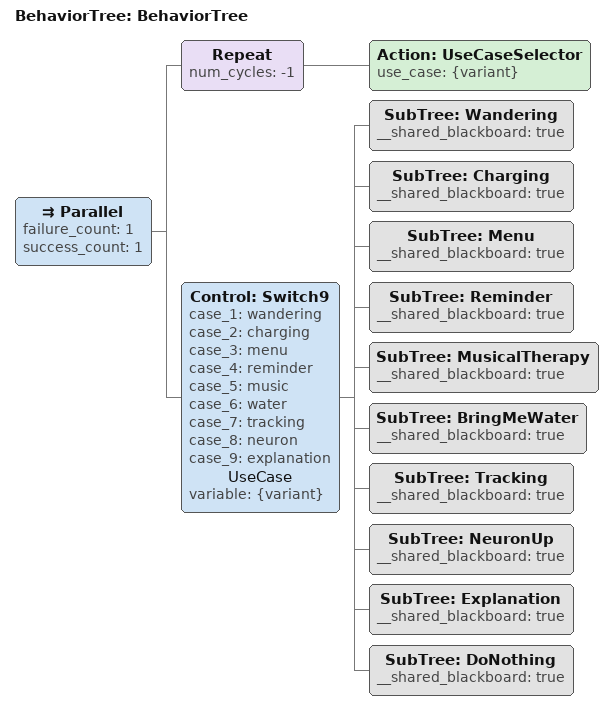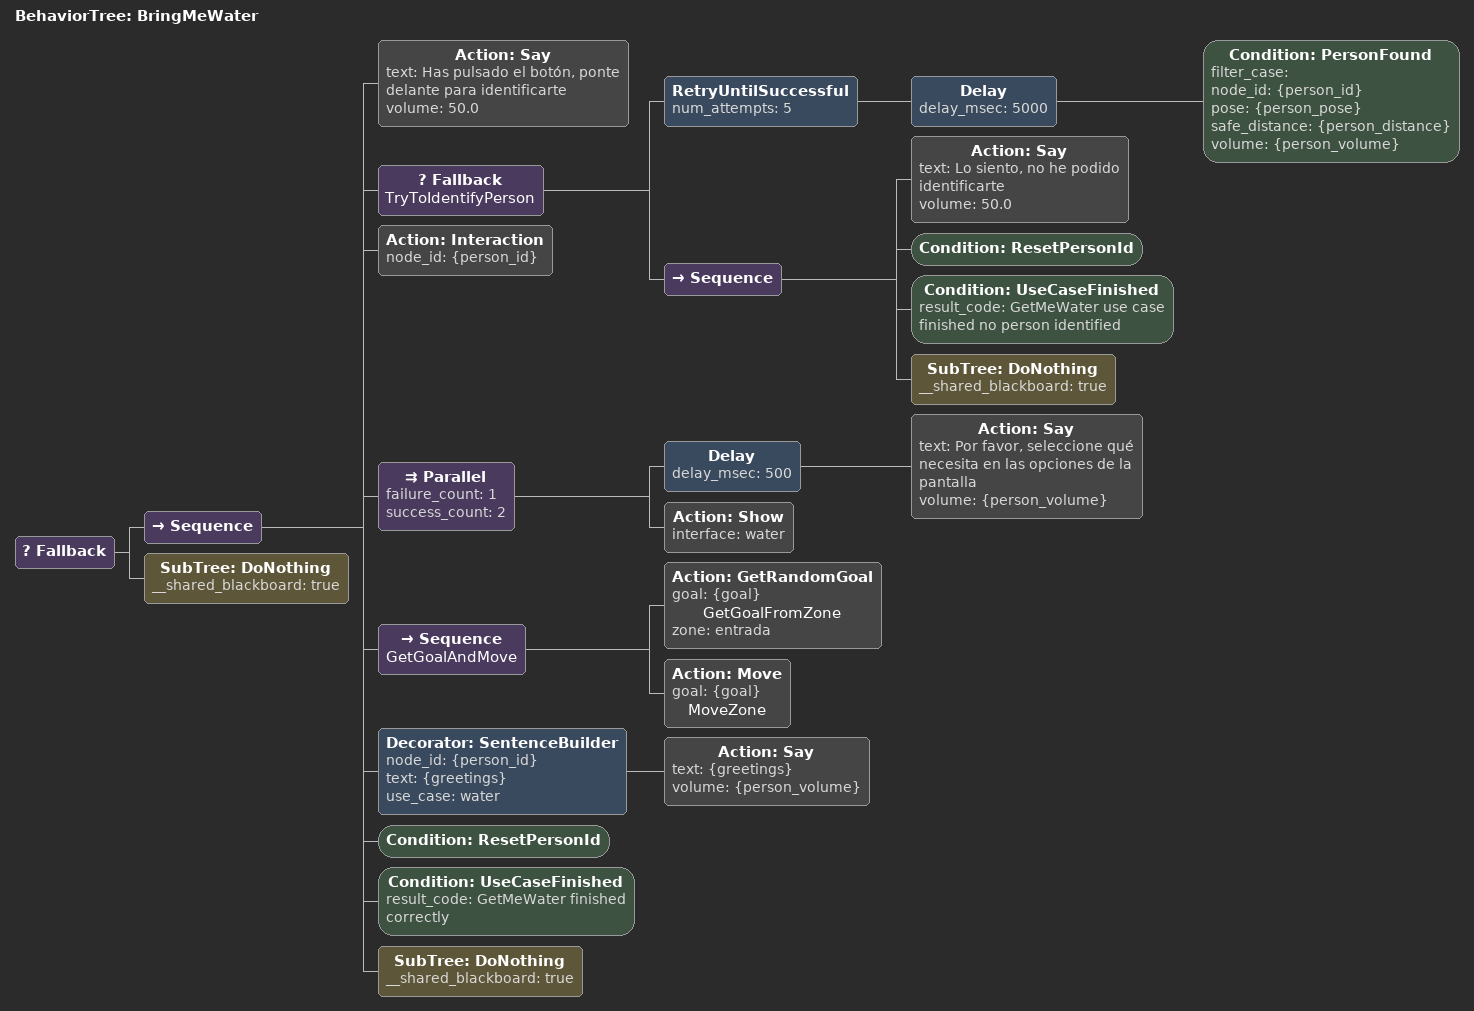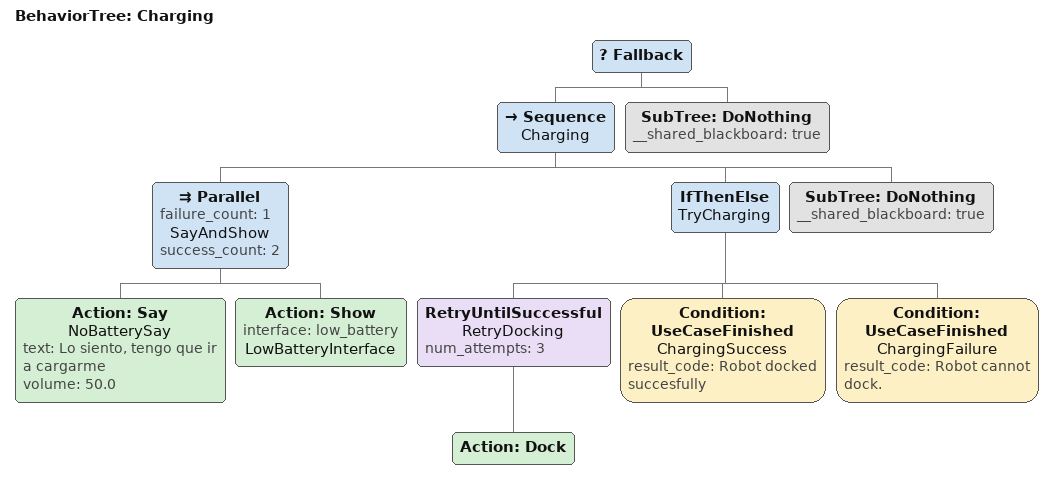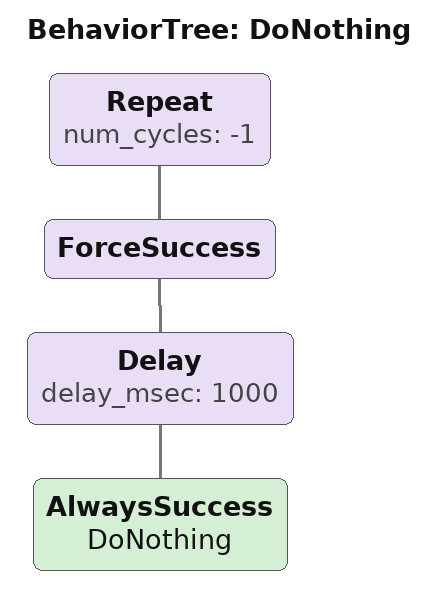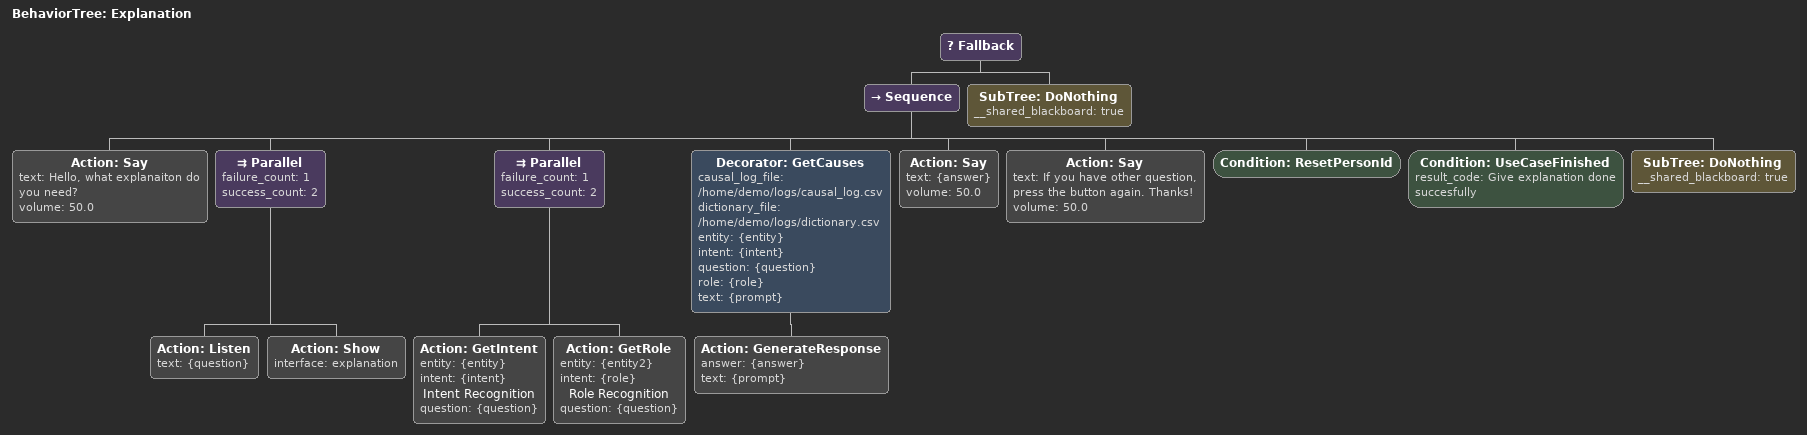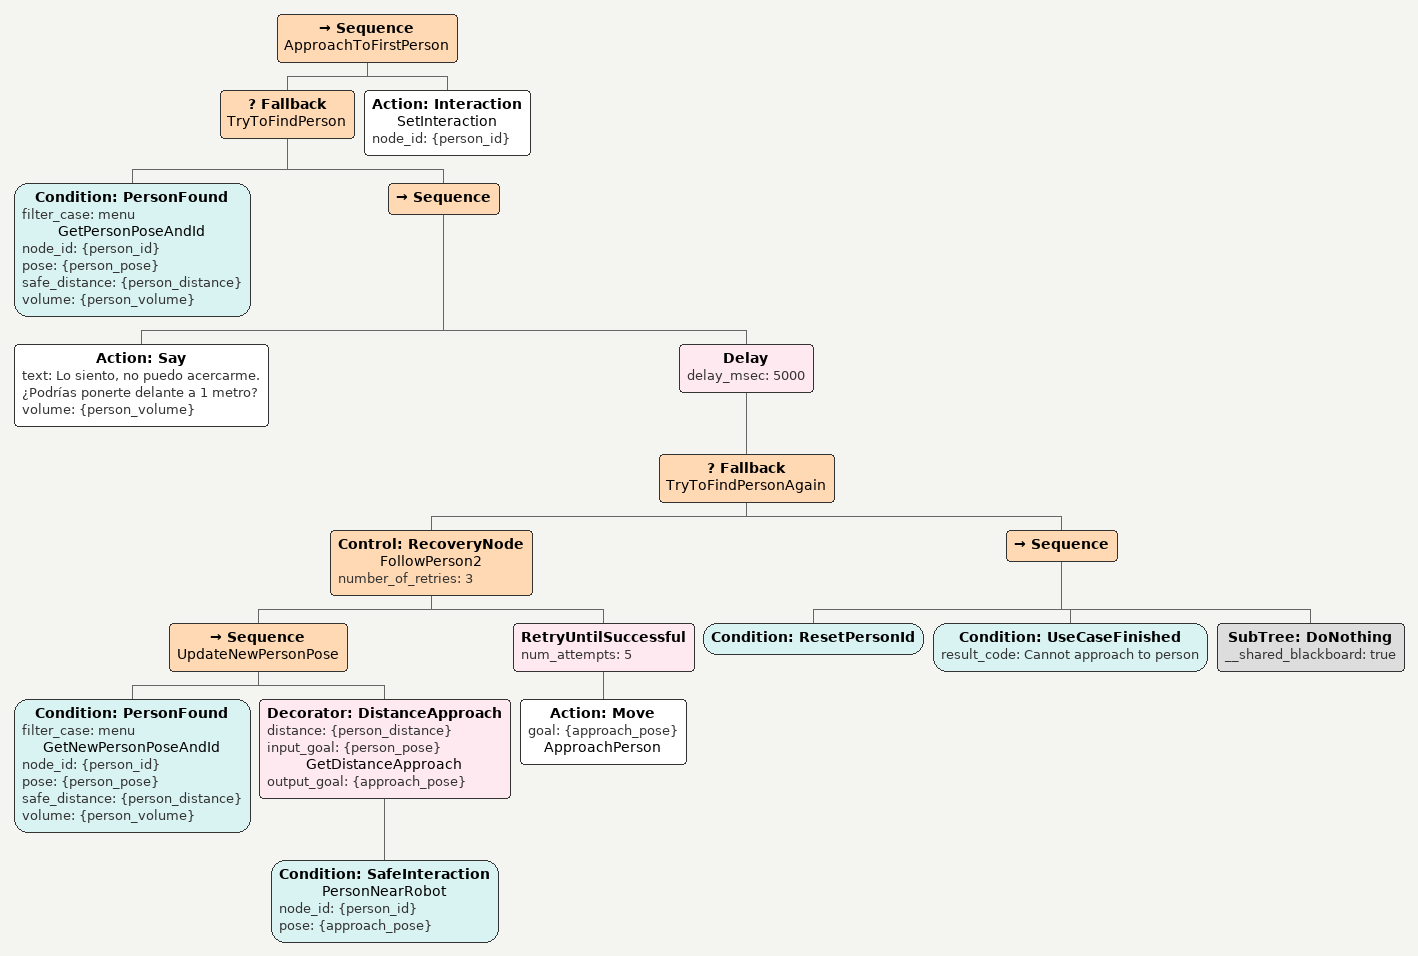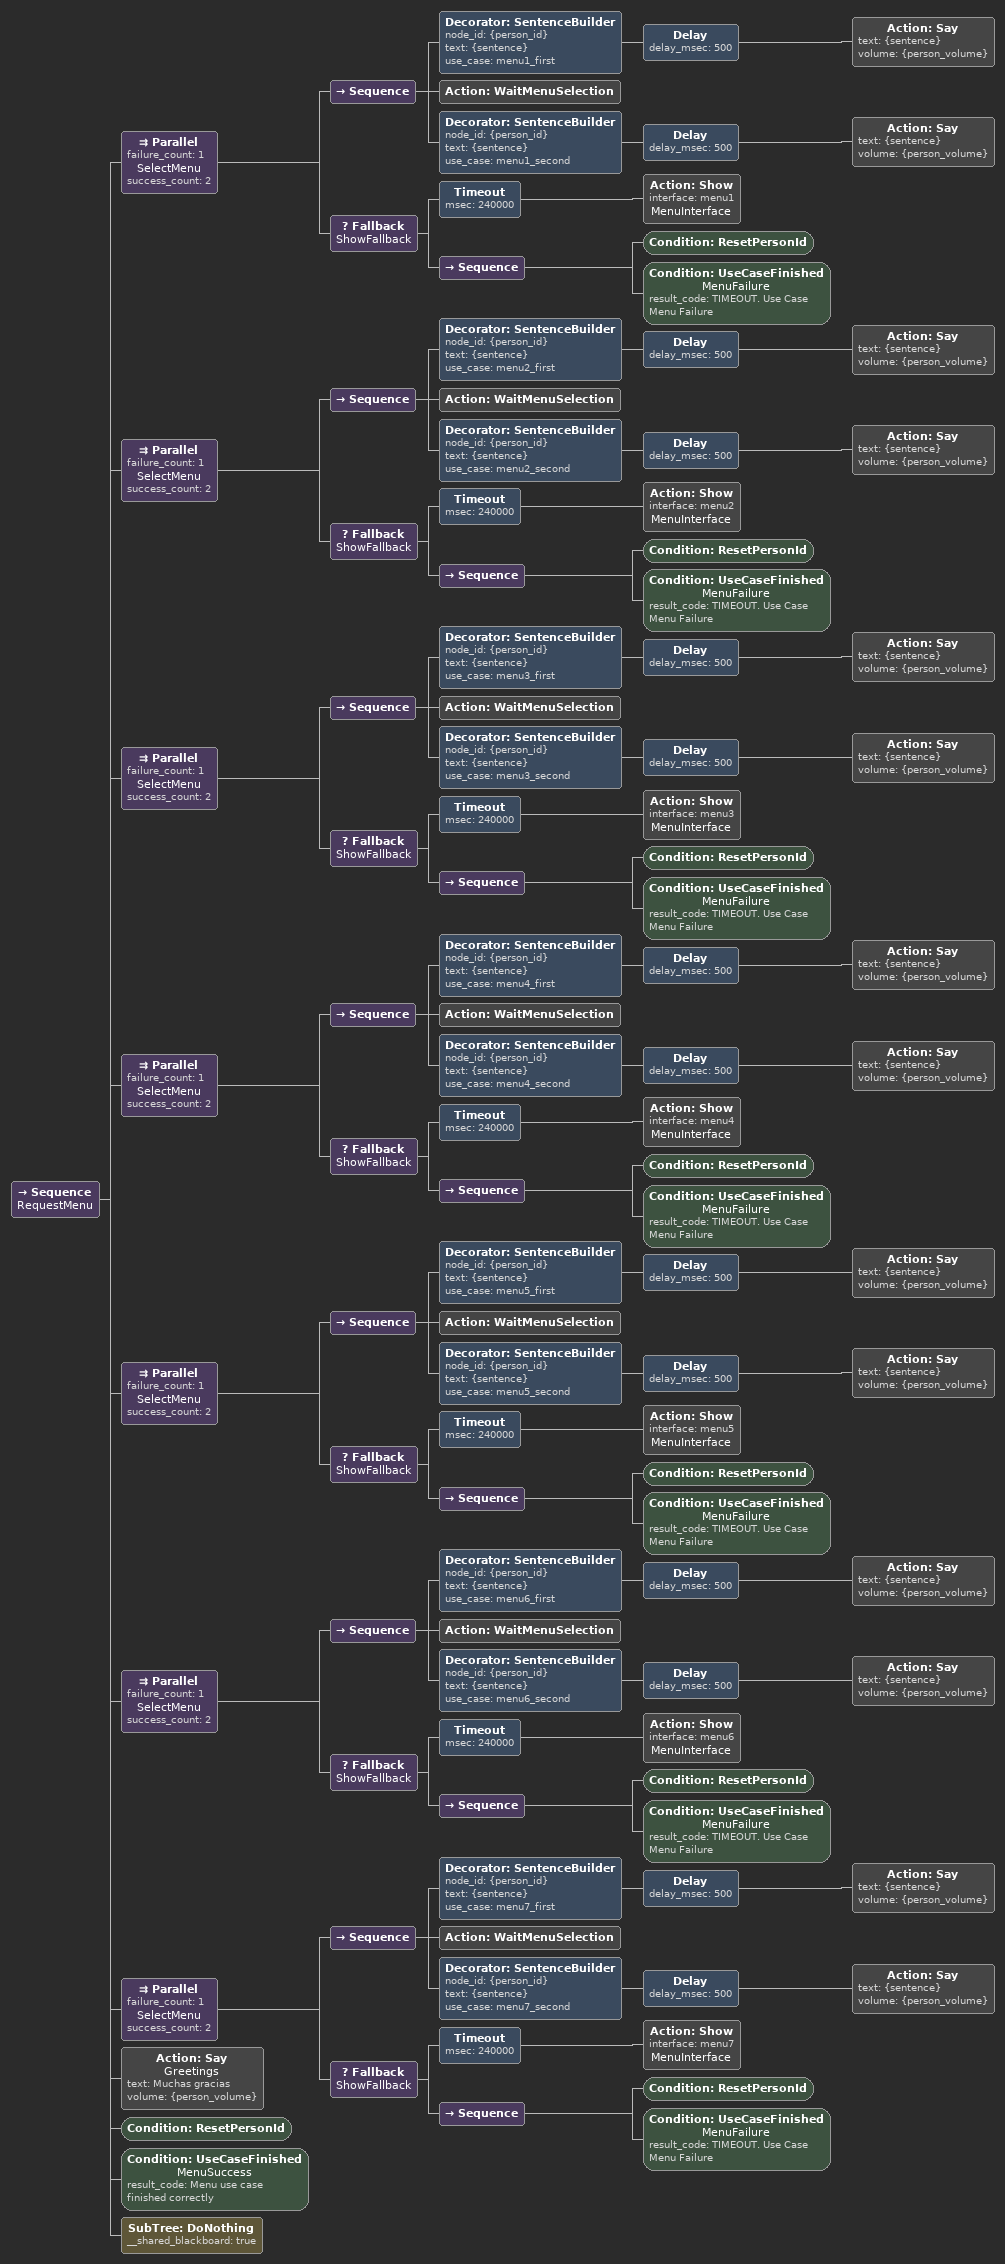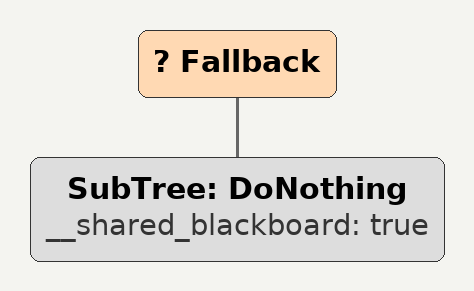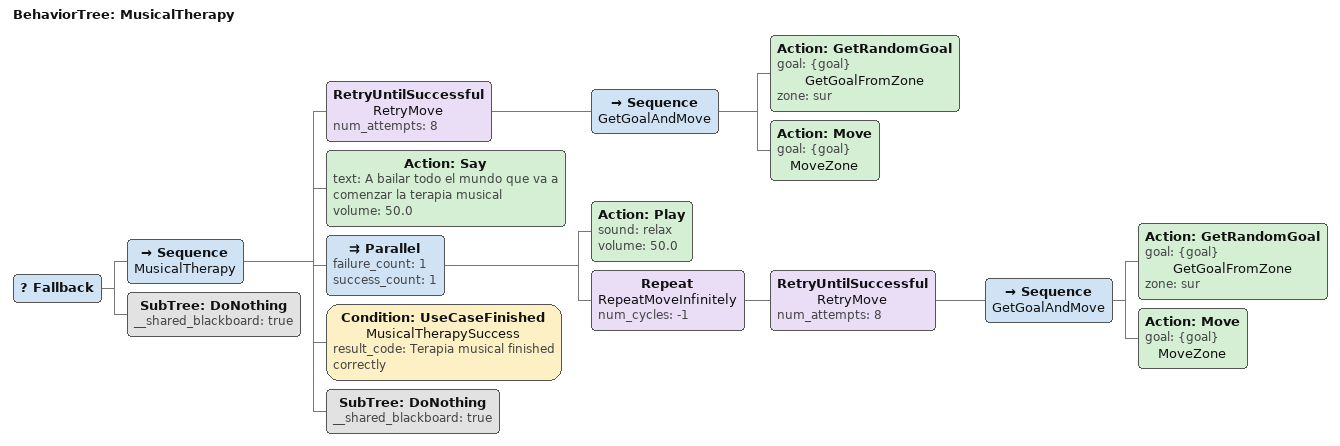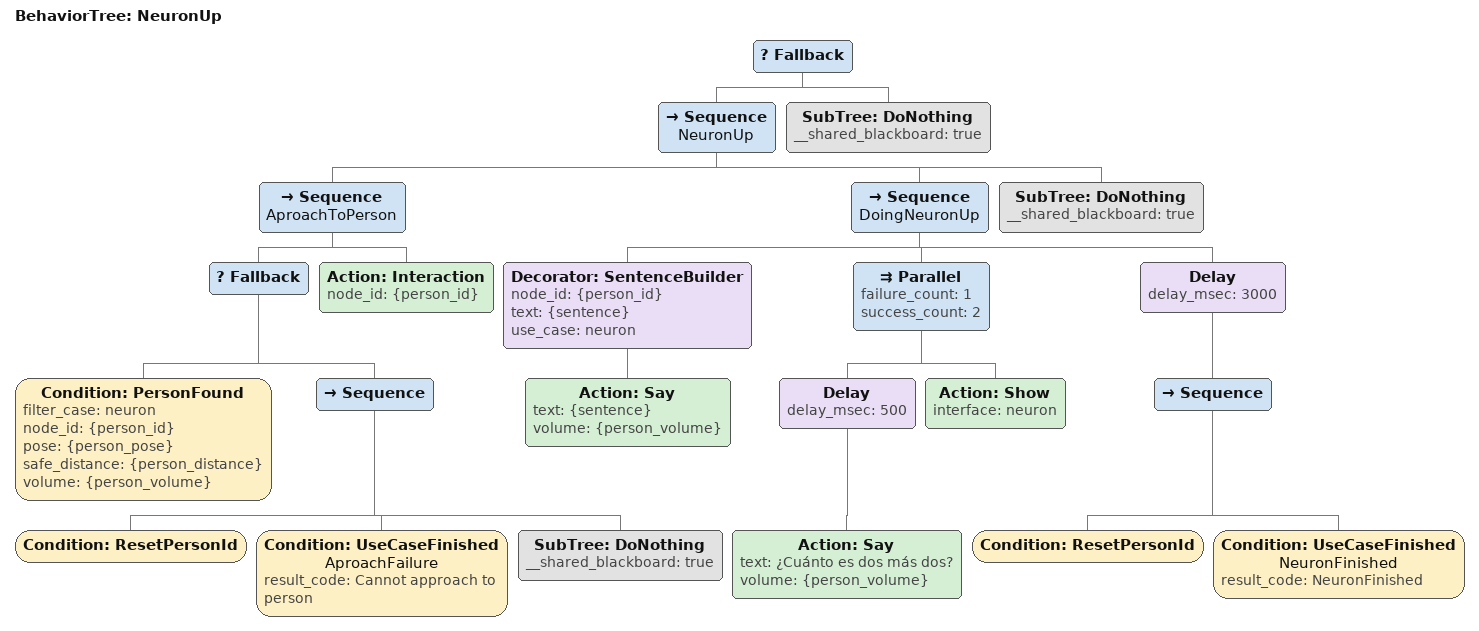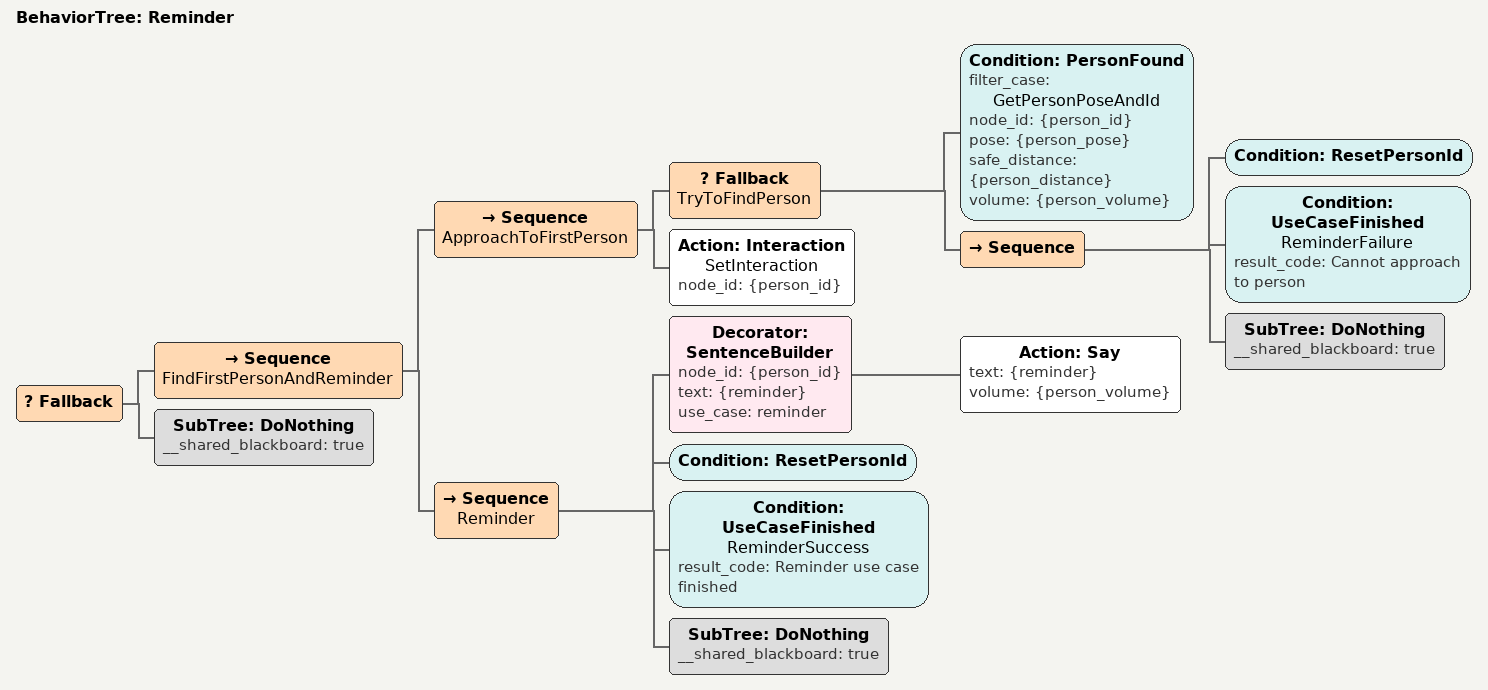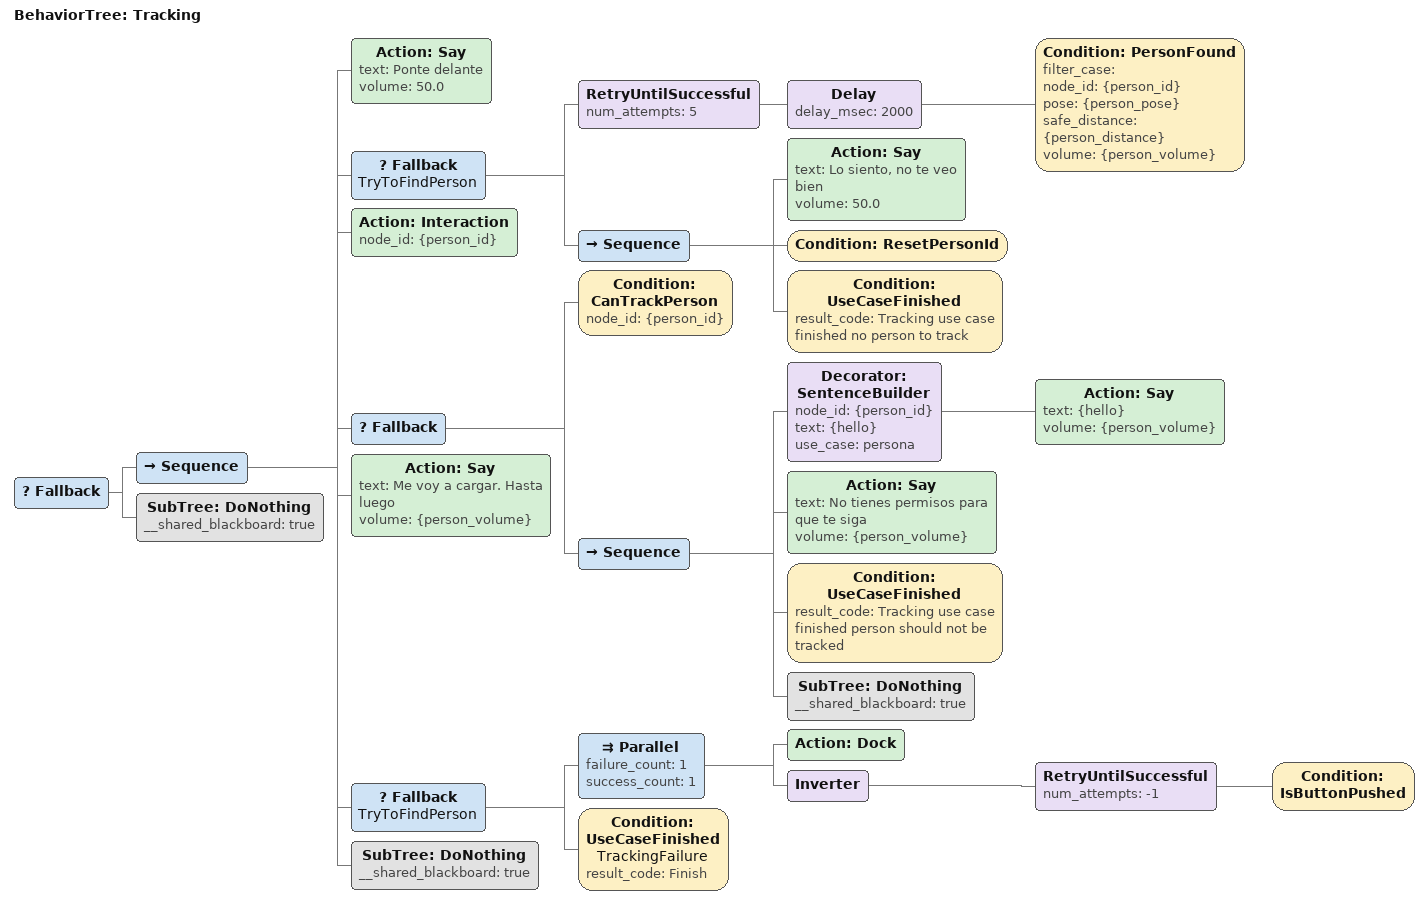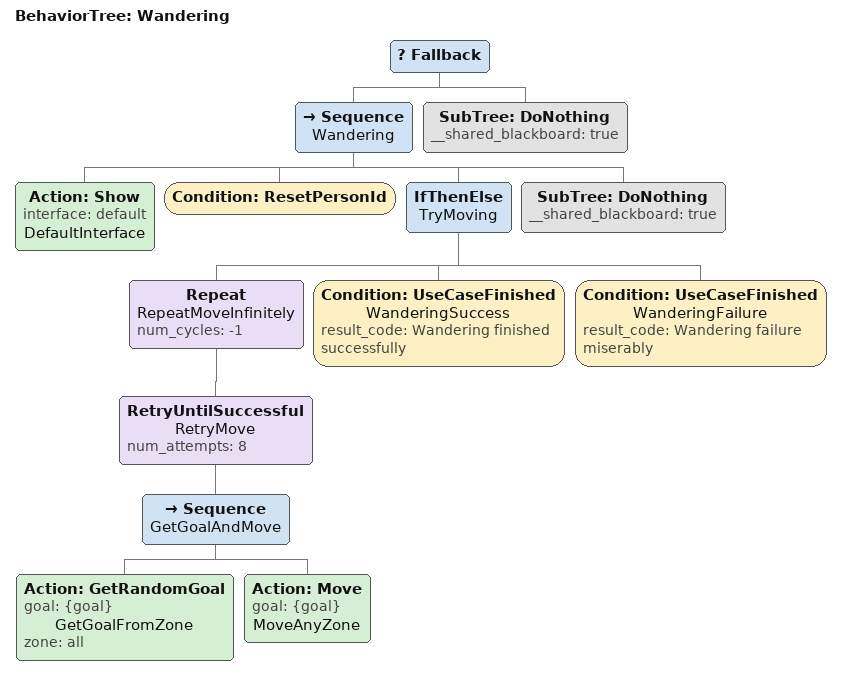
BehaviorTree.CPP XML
<BehaviorTree ID="BehaviorTree">
    <Parallel failure_count="1" success_count="1">
        <Repeat num_cycles="-1">
            <Action ID="UseCaseSelector" use_case="{variant}"/>
        </Repeat>
        <Control ID="Switch9" case_1="wandering" case_2="charging" case_3="menu" case_4="reminder" case_5="music" case_6="water" case_7="tracking" case_8="neuron" case_9="explanation" name="UseCase" variable="{variant}">
            <SubTree ID="Wandering" __shared_blackboard="true"/>
            <SubTree ID="Charging" __shared_blackboard="true"/>
            <SubTree ID="Menu" __shared_blackboard="true"/>
            <SubTree ID="Reminder" __shared_blackboard="true"/>
            <SubTree ID="MusicalTherapy" __shared_blackboard="true"/>
            <SubTree ID="BringMeWater" __shared_blackboard="true"/>
            <SubTree ID="Tracking" __shared_blackboard="true"/>
            <SubTree ID="NeuronUp" __shared_blackboard="true"/>
            <SubTree ID="Explanation" __shared_blackboard="true"/>
            <SubTree ID="DoNothing" __shared_blackboard="true"/>
        </Control>
    </Parallel>
</BehaviorTree>

<BehaviorTree ID="BringMeWater">
    <Fallback>
        <Sequence>
            <Action ID="Say" text="Has pulsado el botón, ponte delante para identificarte" volume="50.0"/>
            <Fallback name="TryToIdentifyPerson">
                <RetryUntilSuccessful num_attempts="5">
                    <Delay delay_msec="5000">
                        <Condition ID="PersonFound" filter_case="" node_id="{person_id}" pose="{person_pose}" safe_distance="{person_distance}" volume="{person_volume}"/>
                    </Delay>
                </RetryUntilSuccessful>
                <Sequence>
                    <Action ID="Say" text="Lo siento, no he podido identificarte" volume="50.0"/>
                    <Condition ID="ResetPersonId"/>
                    <Condition ID="UseCaseFinished" result_code="GetMeWater use case finished no person identified"/>
                    <SubTree ID="DoNothing" __shared_blackboard="true"/>
                </Sequence>
            </Fallback>
            <Action ID="Interaction" node_id="{person_id}"/>
            <Parallel failure_count="1" success_count="2">
                <Delay delay_msec="500">
                    <Action ID="Say" text="Por favor, seleccione qué necesita en las opciones de la pantalla" volume="{person_volume}"/>
                </Delay>
                <Action ID="Show" interface="water"/>
            </Parallel>
            <Sequence name="GetGoalAndMove">
                <Action ID="GetRandomGoal" goal="{goal}" name="GetGoalFromZone" zone="entrada"/>
                <Action ID="Move" goal="{goal}" name="MoveZone"/>
            </Sequence>
            <Decorator ID="SentenceBuilder" node_id="{person_id}" text="{greetings}" use_case="water">
                <Action ID="Say" text="{greetings}" volume="{person_volume}"/>
            </Decorator>
            <Condition ID="ResetPersonId"/>
            <Condition ID="UseCaseFinished" result_code="GetMeWater finished correctly"/>
            <SubTree ID="DoNothing" __shared_blackboard="true"/>
        </Sequence>
        <SubTree ID="DoNothing" __shared_blackboard="true"/>
    </Fallback>
</BehaviorTree>

<BehaviorTree ID="Charging">
    <Fallback>
        <Sequence name="Charging">
            <Parallel failure_count="1" name="SayAndShow" success_count="2">
                <Action ID="Say" name="NoBatterySay" text="Lo siento, tengo que ir a cargarme" volume="50.0"/>
                <Action ID="Show" interface="low_battery" name="LowBatteryInterface"/>
            </Parallel>
            <IfThenElse name="TryCharging">
                <RetryUntilSuccessful name="RetryDocking" num_attempts="3">
                    <Action ID="Dock"/>
                </RetryUntilSuccessful>
                <Condition ID="UseCaseFinished" name="ChargingSuccess" result_code="Robot docked succesfully"/>
                <Condition ID="UseCaseFinished" name="ChargingFailure" result_code="Robot cannot dock."/>
            </IfThenElse>
            <SubTree ID="DoNothing" __shared_blackboard="true"/>
        </Sequence>
        <SubTree ID="DoNothing" __shared_blackboard="true"/>
    </Fallback>
</BehaviorTree>

<BehaviorTree ID="DoNothing">
    <Repeat num_cycles="-1">
        <ForceSuccess>
            <Delay delay_msec="1000">
                <AlwaysSuccess name="DoNothing"/>
            </Delay>
        </ForceSuccess>
    </Repeat>
</BehaviorTree>

<BehaviorTree ID="Explanation">
    <Fallback>
        <Sequence>
            <Action ID="Say" text="Hello, what explanaiton do you need?" volume="50.0"/>
            <Parallel failure_count="1" success_count="2">
                <Action ID="Listen" text="{question}"/>
                <Action ID="Show" interface="explanation"/>
            </Parallel>
            <Parallel failure_count="1" success_count="2">
                <Action ID="GetIntent" entity="{entity}" intent="{intent}" name="Intent Recognition" question="{question}"/>
                <Action ID="GetRole" entity="{entity2}" intent="{role}" name="Role Recognition" question="{question}"/>
            </Parallel>
            <Decorator ID="GetCauses" causal_log_file="/home/demo/logs/causal_log.csv" dictionary_file="/home/demo/logs/dictionary.csv" entity="{entity}" intent="{intent}" question="{question}" role="{role}" text="{prompt}">
                <Action ID="GenerateResponse" answer="{answer}" text="{prompt}"/>
            </Decorator>
            <Action ID="Say" text="{answer}" volume="50.0"/>
            <Action ID="Say" text="If you have other question, press the button again. Thanks!" volume="50.0"/>
            <Condition ID="ResetPersonId"/>
            <Condition ID="UseCaseFinished" result_code="Give explanation done succesfully"/>
            <SubTree ID="DoNothing" __shared_blackboard="true"/>
        </Sequence>
        <SubTree ID="DoNothing" __shared_blackboard="true"/>
    </Fallback>
</BehaviorTree>

<Sequence name="ApproachToFirstPerson">
    <Fallback name="TryToFindPerson">
        <Condition ID="PersonFound" filter_case="menu" name="GetPersonPoseAndId" node_id="{person_id}" pose="{person_pose}" safe_distance="{person_distance}" volume="{person_volume}"/>
        <Sequence>
            <Action ID="Say" text="Lo siento, no puedo acercarme. ¿Podrías ponerte delante a 1 metro?" volume="{person_volume}"/>
            <Delay delay_msec="5000">
                <Fallback name="TryToFindPersonAgain">
                    <Control ID="RecoveryNode" name="FollowPerson2" number_of_retries="3">
                        <Sequence name="UpdateNewPersonPose">
                            <Condition ID="PersonFound" filter_case="menu" name="GetNewPersonPoseAndId" node_id="{person_id}" pose="{person_pose}" safe_distance="{person_distance}" volume="{person_volume}"/>
                            <Decorator ID="DistanceApproach" distance="{person_distance}" input_goal="{person_pose}" name="GetDistanceApproach" output_goal="{approach_pose}">
                                <Condition ID="SafeInteraction" name="PersonNearRobot" node_id="{person_id}" pose="{approach_pose}"/>
                            </Decorator>
                        </Sequence>
                        <RetryUntilSuccessful num_attempts="5">
                            <Action ID="Move" goal="{approach_pose}" name="ApproachPerson"/>
                        </RetryUntilSuccessful>
                    </Control>
                    <Sequence>
                        <Condition ID="ResetPersonId"/>
                        <Condition ID="UseCaseFinished" result_code="Cannot approach to person"/>
                        <SubTree ID="DoNothing" __shared_blackboard="true"/>
                    </Sequence>
                </Fallback>
            </Delay>
        </Sequence>
    </Fallback>
    <Action ID="Interaction" name="SetInteraction" node_id="{person_id}"/>
</Sequence>

<Sequence name="RequestMenu">
    <Parallel failure_count="1" name="SelectMenu" success_count="2">
        <Sequence>
            <Decorator ID="SentenceBuilder" node_id="{person_id}" text="{sentence}" use_case="menu1_first">
                <Delay delay_msec="500">
                    <Action ID="Say" text="{sentence}" volume="{person_volume}"/>
                </Delay>
            </Decorator>
            <Action ID="WaitMenuSelection"/>
            <Decorator ID="SentenceBuilder" node_id="{person_id}" text="{sentence}" use_case="menu1_second">
                <Delay delay_msec="500">
                    <Action ID="Say" text="{sentence}" volume="{person_volume}"/>
                </Delay>
            </Decorator>
        </Sequence>
        <Fallback name="ShowFallback">
            <Timeout msec="240000">
                <Action ID="Show" interface="menu1" name="MenuInterface"/>
            </Timeout>
            <Sequence>
                <Condition ID="ResetPersonId"/>
                <Condition ID="UseCaseFinished" name="MenuFailure" result_code="TIMEOUT. Use Case Menu Failure"/>
            </Sequence>
        </Fallback>
    </Parallel>
    <Parallel failure_count="1" name="SelectMenu" success_count="2">
        <Sequence>
            <Decorator ID="SentenceBuilder" node_id="{person_id}" text="{sentence}" use_case="menu2_first">
                <Delay delay_msec="500">
                    <Action ID="Say" text="{sentence}" volume="{person_volume}"/>
                </Delay>
            </Decorator>
            <Action ID="WaitMenuSelection"/>
            <Decorator ID="SentenceBuilder" node_id="{person_id}" text="{sentence}" use_case="menu2_second">
                <Delay delay_msec="500">
                    <Action ID="Say" text="{sentence}" volume="{person_volume}"/>
                </Delay>
            </Decorator>
        </Sequence>
        <Fallback name="ShowFallback">
            <Timeout msec="240000">
                <Action ID="Show" interface="menu2" name="MenuInterface"/>
            </Timeout>
            <Sequence>
                <Condition ID="ResetPersonId"/>
                <Condition ID="UseCaseFinished" name="MenuFailure" result_code="TIMEOUT. Use Case Menu Failure"/>
            </Sequence>
        </Fallback>
    </Parallel>
    <Parallel failure_count="1" name="SelectMenu" success_count="2">
        <Sequence>
            <Decorator ID="SentenceBuilder" node_id="{person_id}" text="{sentence}" use_case="menu3_first">
                <Delay delay_msec="500">
                    <Action ID="Say" text="{sentence}" volume="{person_volume}"/>
                </Delay>
            </Decorator>
            <Action ID="WaitMenuSelection"/>
            <Decorator ID="SentenceBuilder" node_id="{person_id}" text="{sentence}" use_case="menu3_second">
                <Delay delay_msec="500">
                    <Action ID="Say" text="{sentence}" volume="{person_volume}"/>
                </Delay>
            </Decorator>
        </Sequence>
        <Fallback name="ShowFallback">
            <Timeout msec="240000">
                <Action ID="Show" interface="menu3" name="MenuInterface"/>
            </Timeout>
            <Sequence>
                <Condition ID="ResetPersonId"/>
                <Condition ID="UseCaseFinished" name="MenuFailure" result_code="TIMEOUT. Use Case Menu Failure"/>
            </Sequence>
        </Fallback>
    </Parallel>
    <Parallel failure_count="1" name="SelectMenu" success_count="2">
        <Sequence>
            <Decorator ID="SentenceBuilder" node_id="{person_id}" text="{sentence}" use_case="menu4_first">
                <Delay delay_msec="500">
                    <Action ID="Say" text="{sentence}" volume="{person_volume}"/>
                </Delay>
            </Decorator>
            <Action ID="WaitMenuSelection"/>
            <Decorator ID="SentenceBuilder" node_id="{person_id}" text="{sentence}" use_case="menu4_second">
                <Delay delay_msec="500">
                    <Action ID="Say" text="{sentence}" volume="{person_volume}"/>
                </Delay>
            </Decorator>
        </Sequence>
        <Fallback name="ShowFallback">
            <Timeout msec="240000">
                <Action ID="Show" interface="menu4" name="MenuInterface"/>
            </Timeout>
            <Sequence>
                <Condition ID="ResetPersonId"/>
                <Condition ID="UseCaseFinished" name="MenuFailure" result_code="TIMEOUT. Use Case Menu Failure"/>
            </Sequence>
        </Fallback>
    </Parallel>
    <Parallel failure_count="1" name="SelectMenu" success_count="2">
        <Sequence>
            <Decorator ID="SentenceBuilder" node_id="{person_id}" text="{sentence}" use_case="menu5_first">
                <Delay delay_msec="500">
                    <Action ID="Say" text="{sentence}" volume="{person_volume}"/>
                </Delay>
            </Decorator>
            <Action ID="WaitMenuSelection"/>
            <Decorator ID="SentenceBuilder" node_id="{person_id}" text="{sentence}" use_case="menu5_second">
                <Delay delay_msec="500">
                    <Action ID="Say" text="{sentence}" volume="{person_volume}"/>
                </Delay>
            </Decorator>
        </Sequence>
        <Fallback name="ShowFallback">
            <Timeout msec="240000">
                <Action ID="Show" interface="menu5" name="MenuInterface"/>
            </Timeout>
            <Sequence>
                <Condition ID="ResetPersonId"/>
                <Condition ID="UseCaseFinished" name="MenuFailure" result_code="TIMEOUT. Use Case Menu Failure"/>
            </Sequence>
        </Fallback>
    </Parallel>
    <Parallel failure_count="1" name="SelectMenu" success_count="2">
        <Sequence>
            <Decorator ID="SentenceBuilder" node_id="{person_id}" text="{sentence}" use_case="menu6_first">
                <Delay delay_msec="500">
                    <Action ID="Say" text="{sentence}" volume="{person_volume}"/>
                </Delay>
            </Decorator>
            <Action ID="WaitMenuSelection"/>
            <Decorator ID="SentenceBuilder" node_id="{person_id}" text="{sentence}" use_case="menu6_second">
                <Delay delay_msec="500">
                    <Action ID="Say" text="{sentence}" volume="{person_volume}"/>
                </Delay>
            </Decorator>
        </Sequence>
        <Fallback name="ShowFallback">
            <Timeout msec="240000">
                <Action ID="Show" interface="menu6" name="MenuInterface"/>
            </Timeout>
            <Sequence>
                <Condition ID="ResetPersonId"/>
                <Condition ID="UseCaseFinished" name="MenuFailure" result_code="TIMEOUT. Use Case Menu Failure"/>
            </Sequence>
        </Fallback>
    </Parallel>
    <Parallel failure_count="1" name="SelectMenu" success_count="2">
        <Sequence>
            <Decorator ID="SentenceBuilder" node_id="{person_id}" text="{sentence}" use_case="menu7_first">
                <Delay delay_msec="500">
                    <Action ID="Say" text="{sentence}" volume="{person_volume}"/>
                </Delay>
            </Decorator>
            <Action ID="WaitMenuSelection"/>
            <Decorator ID="SentenceBuilder" node_id="{person_id}" text="{sentence}" use_case="menu7_second">
                <Delay delay_msec="500">
                    <Action ID="Say" text="{sentence}" volume="{person_volume}"/>
                </Delay>
            </Decorator>
        </Sequence>
        <Fallback name="ShowFallback">
            <Timeout msec="240000">
                <Action ID="Show" interface="menu7" name="MenuInterface"/>
            </Timeout>
            <Sequence>
                <Condition ID="ResetPersonId"/>
                <Condition ID="UseCaseFinished" name="MenuFailure" result_code="TIMEOUT. Use Case Menu Failure"/>
            </Sequence>
        </Fallback>
    </Parallel>
    <Action ID="Say" name="Greetings" text="Muchas gracias" volume="{person_volume}"/>
    <Condition ID="ResetPersonId"/>
    <Condition ID="UseCaseFinished" name="MenuSuccess" result_code="Menu use case finished correctly"/>
    <SubTree ID="DoNothing" __shared_blackboard="true"/>
</Sequence>

<Fallback>
    <SubTree ID="DoNothing" __shared_blackboard="true"/>
</Fallback>

<BehaviorTree ID="MusicalTherapy">
    <Fallback>
        <Sequence name="MusicalTherapy">
            <RetryUntilSuccessful name="RetryMove" num_attempts="8">
                <Sequence name="GetGoalAndMove">
                    <Action ID="GetRandomGoal" goal="{goal}" name="GetGoalFromZone" zone="sur"/>
                    <Action ID="Move" goal="{goal}" name="MoveZone"/>
                </Sequence>
            </RetryUntilSuccessful>
            <Action ID="Say" text="A bailar todo el mundo que va a comenzar la terapia musical" volume="50.0"/>
            <Parallel failure_count="1" success_count="1">
                <Action ID="Play" sound="relax" volume="50.0"/>
                <Repeat name="RepeatMoveInfinitely" num_cycles="-1">
                    <RetryUntilSuccessful name="RetryMove" num_attempts="8">
                        <Sequence name="GetGoalAndMove">
                            <Action ID="GetRandomGoal" goal="{goal}" name="GetGoalFromZone" zone="sur"/>
                            <Action ID="Move" goal="{goal}" name="MoveZone"/>
                        </Sequence>
                    </RetryUntilSuccessful>
                </Repeat>
            </Parallel>
            <Condition ID="UseCaseFinished" name="MusicalTherapySuccess" result_code="Terapia musical finished correctly"/>
            <SubTree ID="DoNothing" __shared_blackboard="true"/>
        </Sequence>
        <SubTree ID="DoNothing" __shared_blackboard="true"/>
    </Fallback>
</BehaviorTree>

<BehaviorTree ID="NeuronUp">
    <Fallback>
        <Sequence name="NeuronUp">
            <Sequence name="AproachToPerson">
                <Fallback>
                    <Condition ID="PersonFound" filter_case="neuron" node_id="{person_id}" pose="{person_pose}" safe_distance="{person_distance}" volume="{person_volume}"/>
                    <Sequence>
                        <Condition ID="ResetPersonId"/>
                        <Condition ID="UseCaseFinished" name="AproachFailure" result_code="Cannot approach to person"/>
                        <SubTree ID="DoNothing" __shared_blackboard="true"/>
                    </Sequence>
                </Fallback>
                <Action ID="Interaction" node_id="{person_id}"/>
            </Sequence>
            <Sequence name="DoingNeuronUp">
                <Decorator ID="SentenceBuilder" node_id="{person_id}" text="{sentence}" use_case="neuron">
                    <Action ID="Say" text="{sentence}" volume="{person_volume}"/>
                </Decorator>
                <Parallel failure_count="1" success_count="2">
                    <Delay delay_msec="500">
                        <Action ID="Say" text="¿Cuánto es dos más dos?" volume="{person_volume}"/>
                    </Delay>
                    <Action ID="Show" interface="neuron"/>
                </Parallel>
                <Delay delay_msec="3000">
                    <Sequence>
                        <Condition ID="ResetPersonId"/>
                        <Condition ID="UseCaseFinished" name="NeuronFinished" result_code="NeuronFinished"/>
                    </Sequence>
                </Delay>
            </Sequence>
            <SubTree ID="DoNothing" __shared_blackboard="true"/>
        </Sequence>
        <SubTree ID="DoNothing" __shared_blackboard="true"/>
    </Fallback>
</BehaviorTree>

<BehaviorTree ID="Reminder">
    <Fallback>
        <Sequence name="FindFirstPersonAndReminder">
            <Sequence name="ApproachToFirstPerson">
                <Fallback name="TryToFindPerson">
                    <Condition ID="PersonFound" filter_case="" name="GetPersonPoseAndId" node_id="{person_id}" pose="{person_pose}" safe_distance="{person_distance}" volume="{person_volume}"/>
                    <Sequence>
                        <Condition ID="ResetPersonId"/>
                        <Condition ID="UseCaseFinished" name="ReminderFailure" result_code="Cannot approach to person"/>
                        <SubTree ID="DoNothing" __shared_blackboard="true"/>
                    </Sequence>
                </Fallback>
                <Action ID="Interaction" name="SetInteraction" node_id="{person_id}"/>
            </Sequence>
            <Sequence name="Reminder">
                <Decorator ID="SentenceBuilder" node_id="{person_id}" text="{reminder}" use_case="reminder">
                    <Action ID="Say" text="{reminder}" volume="{person_volume}"/>
                </Decorator>
                <Condition ID="ResetPersonId"/>
                <Condition ID="UseCaseFinished" name="ReminderSuccess" result_code="Reminder use case finished"/>
                <SubTree ID="DoNothing" __shared_blackboard="true"/>
            </Sequence>
        </Sequence>
        <SubTree ID="DoNothing" __shared_blackboard="true"/>
    </Fallback>
</BehaviorTree>

<BehaviorTree ID="Tracking">
    <Fallback>
        <Sequence>
            <Action ID="Say" text="Ponte delante" volume="50.0"/>
            <Fallback name="TryToFindPerson">
                <RetryUntilSuccessful num_attempts="5">
                    <Delay delay_msec="2000">
                        <Condition ID="PersonFound" filter_case="" node_id="{person_id}" pose="{person_pose}" safe_distance="{person_distance}" volume="{person_volume}"/>
                    </Delay>
                </RetryUntilSuccessful>
                <Sequence>
                    <Action ID="Say" text="Lo siento, no te veo bien" volume="50.0"/>
                    <Condition ID="ResetPersonId"/>
                    <Condition ID="UseCaseFinished" result_code="Tracking use case finished no person to track"/>
                </Sequence>
            </Fallback>
            <Action ID="Interaction" node_id="{person_id}"/>
            <Fallback>
                <Condition ID="CanTrackPerson" node_id="{person_id}"/>
                <Sequence>
                    <Decorator ID="SentenceBuilder" node_id="{person_id}" text="{hello}" use_case="persona">
                        <Action ID="Say" text="{hello}" volume="{person_volume}"/>
                    </Decorator>
                    <Action ID="Say" text="No tienes permisos para que te siga" volume="{person_volume}"/>
                    <Condition ID="UseCaseFinished" result_code="Tracking use case finished person should not be tracked"/>
                    <SubTree ID="DoNothing" __shared_blackboard="true"/>
                </Sequence>
            </Fallback>
            <Action ID="Say" text="Me voy a cargar. Hasta luego" volume="{person_volume}"/>
            <Fallback name="TryToFindPerson">
                <Parallel failure_count="1" success_count="1">
                    <Action ID="Dock"/>
                    <Inverter>
                        <RetryUntilSuccessful num_attempts="-1">
                            <Condition ID="IsButtonPushed"/>
                        </RetryUntilSuccessful>
                    </Inverter>
                </Parallel>
                <Condition ID="UseCaseFinished" name="TrackingFailure" result_code="Finish"/>
            </Fallback>
            <SubTree ID="DoNothing" __shared_blackboard="true"/>
        </Sequence>
        <SubTree ID="DoNothing" __shared_blackboard="true"/>
    </Fallback>
</BehaviorTree>

<BehaviorTree ID="Wandering">
    <Fallback>
        <Sequence name="Wandering">
            <Action ID="Show" interface="default" name="DefaultInterface"/>
            <Condition ID="ResetPersonId"/>
            <IfThenElse name="TryMoving">
                <Repeat name="RepeatMoveInfinitely" num_cycles="-1">
                    <RetryUntilSuccessful name="RetryMove" num_attempts="8">
                        <Sequence name="GetGoalAndMove">
                            <Action ID="GetRandomGoal" goal="{goal}" name="GetGoalFromZone" zone="all"/>
                            <Action ID="Move" goal="{goal}" name="MoveAnyZone"/>
                        </Sequence>
                    </RetryUntilSuccessful>
                </Repeat>
                <Condition ID="UseCaseFinished" name="WanderingSuccess" result_code="Wandering finished successfully"/>
                <Condition ID="UseCaseFinished" name="WanderingFailure" result_code="Wandering failure miserably"/>
            </IfThenElse>
            <SubTree ID="DoNothing" __shared_blackboard="true"/>
        </Sequence>
        <SubTree ID="DoNothing" __shared_blackboard="true"/>
    </Fallback>
</BehaviorTree>
